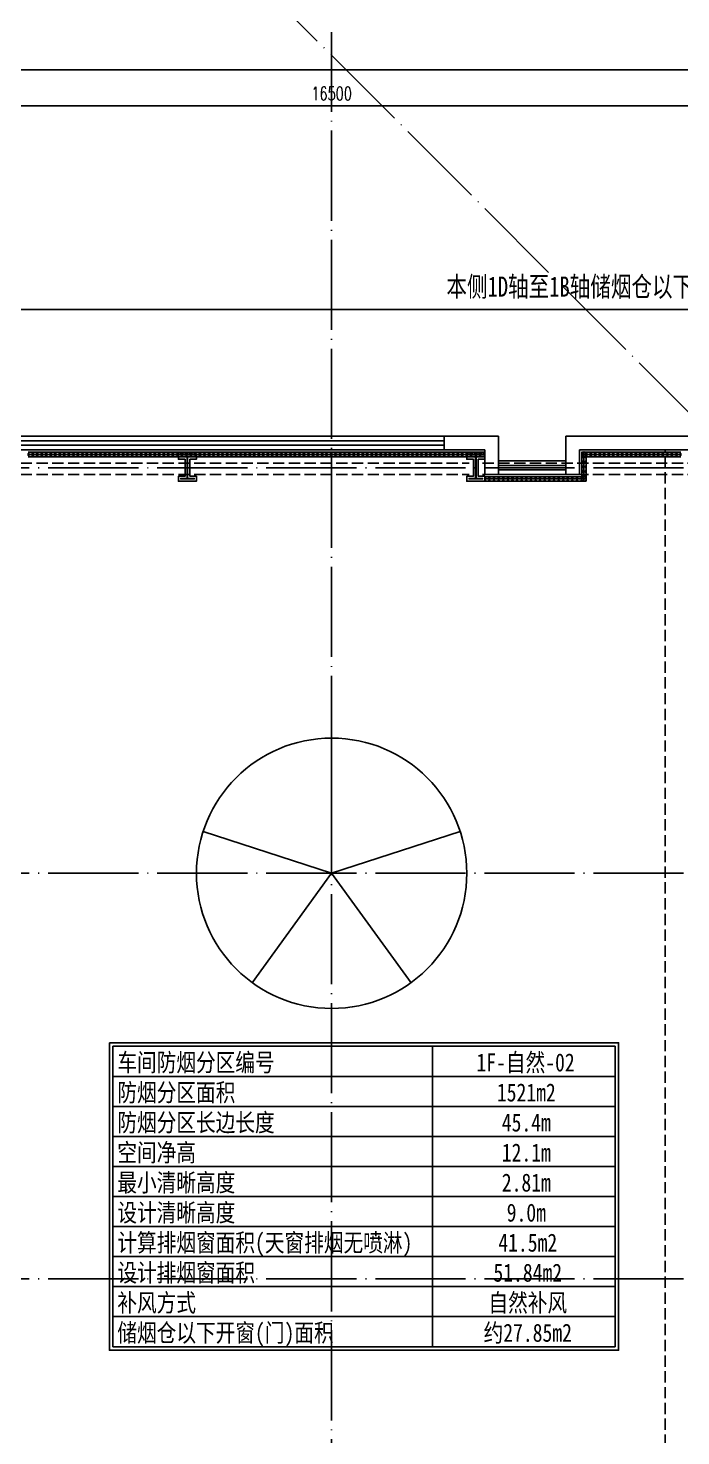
# Model space of a CAD drawing. Extents: x -555607 to 460190, y 498714 to 1664455.
# Drawn here: x -175939 to -161454, y 810337 to 841574 of the extents above; entities that cross this region are included whole.
import ezdxf
from ezdxf.enums import TextEntityAlignment as Align

# ---------------------------------------------------------------- set-up
doc = ezdxf.new("R2010")
doc.units = 0
doc.header["$LTSCALE"] = 1000
doc.header["$MEASUREMENT"] = 0
doc.linetypes.add('DASH', pattern=[0.35, 0.25, -0.1])
doc.linetypes.add('DOTE', pattern=[2.42, 2, -0.2, 0.02, -0.2])
doc.layers.get('Defpoints').update_dxf_attribs({"color": 210})
for name, color, linetype in [('A-AXIS-D', 1, 'Continuous'), ('A-AXIS-DOTE', 14, 'DOTE'), ('A-AXIS-DP', 126, 'Continuous'), ('A-HATCH-2', 251, 'Continuous'), ('A-HRAIL', 250, 'Continuous'), ('A-LIN-V', 9, 'Continuous'), ('A-SFCE', 30, 'Continuous'), ('AS-WALL', 40, 'Continuous'), ('TH_DIM', 3, 'Continuous'), ('WINDOW', 8, 'Continuous'), ('建-窗', 8, 'Continuous'), ('暖通', 7, 'Continuous')]:
    doc.layers.add(name, color=color, linetype=linetype)
doc.styles.add('-黑体', font='simhei.ttf', dxfattribs={"width": 0.8})
doc.styles.add('_TCH_DIM_T3', font='SIMPLEX', dxfattribs={"width": 0.705882, "bigfont": 'GBCBIG'})
doc.styles.add('图框宋体', font='', dxfattribs={"width": 0.75})
doc.styles.get('图框宋体').set_extended_font_data('SimSun')
doc.dimstyles.new('_TCH_ARCH&&100', dxfattribs={"dimtxt": 297.5, "dimasz": 100, "dimexe": 100, "dimexo": 100, "dimgap": 126.25, "dimtad": 1, "dimdec": 0, "dimzin": 0, "dimdsep": 46, "dimtxsty": '_TCH_DIM_T3', "dimblk": 'ARCHTICK', "dimcen": 0.09, "dimclrt": 7, "dimazin": 2, "dimtfac": 1, "dimtdec": 0, "dimtix": 1, "dimtmove": 2, "dimatfit": 3, "dimfxl": 100, "dimtolj": 1, "dimtzin": 0, "dimarcsym": 0})
doc.dimstyles.new('_TCH_ARCH&&150', dxfattribs={"dimtxt": 446.25, "dimasz": 150, "dimexe": 375, "dimexo": 450, "dimgap": 150, "dimtad": 1, "dimdec": 0, "dimzin": 0, "dimdsep": 46, "dimtxsty": '_TCH_DIM_T3', "dimblk": 'ARCHTICK', "dimcen": 0.09, "dimclrt": 7, "dimazin": 2, "dimtfac": 1, "dimtdec": 0, "dimtix": 1, "dimtmove": 2, "dimatfit": 3, "dimfxl": 1, "dimtolj": 1, "dimtzin": 0, "dimarcsym": 0})

# ---------------------------------------------------------------- blocks, each defined once
blk = doc.blocks.new('et4564')
at = {"layer": 'AS-WALL'}
for p, q in [((3700, 250), (3400, 250)), ((3400, 250), (3400, -300)), ((3700, -50), (3700, 250)), ((5500, 250), (5200, 250)), ((5200, 250), (5200, -50)), ((5500, 250), (5500, -300)), ((3400, -300), (2500, -300)), ((2500, -600), (2500, -300)), ((3700, -50), (3700, -600)), ((5200, -50), (5200, -600)), ((8250, -300), (5500, -300)), ((8250, -600), (8250, -300)), ((3700, -600), (2500, -600)), ((8250, -600), (5200, -600))]:
    blk.add_line(p, q, dxfattribs=at)
at = {"layer": 'WINDOW'}
for p, q in [((5200, 250), (3700, 250)), ((5200, 150), (3700, 150)), ((5200, 50), (3700, 50)), ((5200, -50), (3700, -50))]:
    blk.add_line(p, q, dxfattribs=at)
blk = doc.blocks.new('w4324324')
at = {"layer": 'A-HATCH-2', "color": 250}
for q in [(-1694760, 686605), (-1697614, 684532), (-1691907, 684532), (-1696524, 681178), (-1692997, 681178)]:
    blk.add_line((-1694760, 683605), q, dxfattribs=at)
blk.add_circle((-1694760, 683605), 3000, dxfattribs=at)
blk = doc.blocks.new('w423432')
at = {"layer": 'A-LIN-V'}
blk.add_blockref('w4324324', (0, 0), dxfattribs=at)
blk = doc.blocks.new('342343243')
at = {"layer": 'A-AXIS-DP', "color": 5}
blk.add_lwpolyline([(-155704, 832070), (-155404, 832070), (-155404, 832058), (-155550, 832058), (-155550, 831582), (-155404, 831582), (-155404, 831570), (-155704, 831570), (-155704, 831582), (-155558, 831582), (-155558, 832058), (-155704, 832058), (-155704, 832070)], close=True, dxfattribs=at)
at = {"layer": 'A-HATCH-2'}
blk.add_lwpolyline([(-155754, 832120), (-155354, 832120), (-155354, 832008), (-155500, 832008), (-155500, 831632), (-155354, 831632), (-155354, 831520), (-155754, 831520), (-155754, 831632), (-155608, 831632), (-155608, 832008), (-155754, 832008)], close=True, dxfattribs=at)
blk = doc.blocks.new('_ArchTick')
at = {"color": 0, "linetype": 'ByBlock', "const_width": 0.4}
blk.add_lwpolyline([(-0.5, -0.5), (0.5, 0.5)], dxfattribs=at)
blk = doc.blocks.new('*D172')
at = {"layer": 'A-AXIS-D', "color": 0, "lineweight": -2, "transparency": 16777216}
for p, q in [((-254554, 839140), (-254554, 840747)), ((-254554, 840647), (-128054, 840647)), ((-128054, 839140), (-128054, 840747))]:
    blk.add_line(p, q, dxfattribs=at)
at = {"layer": 'Defpoints', "color": 0, "transparency": 16777216}
for p in [(-128054, 840647), (-254554, 839040), (-128054, 839040)]:
    blk.add_point(p, dxfattribs=at)
at = {"layer": 'A-AXIS-D', "color": 0, "lineweight": -2, "transparency": 16777216, "xscale": 100, "yscale": 100, "zscale": 100, "rotation": 180}
blk.add_blockref('_ArchTick', (-254554, 840647), dxfattribs=at)
at = {"layer": 'A-AXIS-D', "color": 0, "lineweight": -2, "transparency": 16777216, "xscale": 100, "yscale": 100, "zscale": 100}
blk.add_blockref('_ArchTick', (-128054, 840647), dxfattribs=at)
at = {"layer": 'A-AXIS-D', "color": 7, "transparency": 16777216, "insert": (-191304, 840922), "char_height": 297.5, "attachment_point": 5, "style": '_TCH_DIM_T3'}
blk.add_mtext('\\A1;126500', dxfattribs=at)
blk = doc.blocks.new('*D277')
at = {"layer": 'A-AXIS-D', "color": 0, "lineweight": -2, "transparency": 16777216}
for p, q in [((-177454, 839040), (-177454, 839947)), ((-177454, 839847), (-160954, 839847)), ((-160954, 839040), (-160954, 839947))]:
    blk.add_line(p, q, dxfattribs=at)
at = {"layer": 'Defpoints', "color": 0, "transparency": 16777216}
for p in [(-160954, 839847), (-177454, 838940), (-160954, 838940)]:
    blk.add_point(p, dxfattribs=at)
at = {"layer": 'A-AXIS-D', "color": 0, "lineweight": -2, "transparency": 16777216, "xscale": 100, "yscale": 100, "zscale": 100, "rotation": 180}
blk.add_blockref('_ArchTick', (-177454, 839847), dxfattribs=at)
at = {"layer": 'A-AXIS-D', "color": 0, "lineweight": -2, "transparency": 16777216, "xscale": 100, "yscale": 100, "zscale": 100}
blk.add_blockref('_ArchTick', (-160954, 839847), dxfattribs=at)
at = {"layer": 'A-AXIS-D', "color": 7, "transparency": 16777216, "insert": (-169204, 840122), "char_height": 297.5, "attachment_point": 5, "style": '_TCH_DIM_T3'}
blk.add_mtext('\\A1;16500', dxfattribs=at)
blk = doc.blocks.new('WINDOW2DLIB$DYNSTYLE$00000005')
at = {"color": 0}
for points in [[(-0.5, 0.5), (-0.5, -0.5)], [(-0.5, 0.5), (0.5, 0.5)], [(0.5, -0.5), (0.5, 0.5)], [(0.5, 0.1667), (-0.5, 0.1667)], [(0.5, -0.1667), (-0.5, -0.1667)], [(-0.5, -0.5), (0.5, -0.5)]]:
    blk.add_lwpolyline(points, dxfattribs=at)
blk = doc.blocks.new('99平面图例外参$0$$LinePat$圆环')
for points in [[(0, 150), (300, 150)], [(0, 0), (300, 0)], [(0, -150), (300, -150)]]:
    blk.add_lwpolyline(points)
at = {"color": 0}
blk.add_circle((150, 0), 150, dxfattribs=at)
blk = doc.blocks.new('*D607')
at = {"layer": 'Defpoints', "color": 0, "transparency": 16777216}
for p in [(-144454, 835332), (-177454, 832930), (-144454, 832930)]:
    blk.add_point(p, dxfattribs=at)
at = {"layer": 'TH_DIM', "color": 0, "lineweight": -2, "transparency": 16777216}
for p, q in [((-177454, 833380), (-177454, 835707)), ((-144454, 833380), (-144454, 835707)), ((-177454, 835332), (-144454, 835332))]:
    blk.add_line(p, q, dxfattribs=at)
at = {"layer": 'TH_DIM', "color": 0, "lineweight": -2, "transparency": 16777216, "xscale": 150, "yscale": 150, "zscale": 150, "rotation": 180}
blk.add_blockref('_ArchTick', (-177454, 835332), dxfattribs=at)
at = {"layer": 'TH_DIM', "color": 0, "lineweight": -2, "transparency": 16777216, "xscale": 150, "yscale": 150, "zscale": 150}
blk.add_blockref('_ArchTick', (-144454, 835332), dxfattribs=at)
at = {"layer": 'TH_DIM', "color": 7, "transparency": 16777216, "insert": (-160954, 835780), "char_height": 446.25, "attachment_point": 5, "style": '图框宋体'}
blk.add_mtext('\\A1;本侧1D轴至1B轴储烟仓以下开窗(门)面积共计:12.36平方', dxfattribs=at)

msp = doc.modelspace()

# ---------------------------------------------------------------- linework, layer by layer
at = {"layer": 'A-AXIS-DOTE', "color": 250}
for p, q in [((-143854.2, 815620), (-173854.2, 845620)), ((-169204.2, 735660), (-169204.2, 841482.3)), ((-144454.2, 831820), (-262046.4, 831820)), ((-144454.2, 822820), (-262046.4, 822820)), ((-144454.2, 813820), (-262046.4, 813820))]:
    msp.add_line(p, q, dxfattribs=at)
at = {"layer": 'A-HATCH-2', "color": 250, "linetype": 'DASH'}
msp.add_line((-161804.2, 741520), (-161804.2, 832220), dxfattribs=at)
at = {"layer": 'A-SFCE', "color": 250, "linetype": 'DASH'}
for p, q in [((-177154.2, 831920), (-166154.2, 831920)), ((-165854.2, 831920), (-161254.2, 831920)), ((-177154.2, 831670), (-166154.2, 831670)), ((-165854.2, 831670), (-161254.2, 831670))]:
    msp.add_line(p, q, dxfattribs=at)
at = {"layer": 'AS-WALL'}
msp.add_line((-166704.2, 832220), (-166704.2, 832520), dxfattribs=at)
at = {"layer": '暖通'}
for p, q in [((-166963.6, 818981.4), (-166963.6, 812316.1)), ((-174056.9, 818314.8), (-162914.8, 818314.8)), ((-174056.9, 817648.3), (-162914.8, 817648.3)), ((-174056.9, 816981.8), (-162914.8, 816981.8)), ((-174056.9, 816315.3), (-162914.8, 816315.3)), ((-174056.9, 815648.7), (-162914.8, 815648.7)), ((-174056.9, 814982.2), (-162914.8, 814982.2)), ((-174056.9, 814315.7), (-162914.8, 814315.7)), ((-174056.9, 813649.2), (-162914.8, 813649.2)), ((-174056.9, 812982.7), (-162914.8, 812982.7)), ((-174056.9, 812316.1), (-162914.8, 812316.1)), ((-174056.9, 812316.1), (-162914.8, 812316.1))]:
    msp.add_line(p, q, dxfattribs=at)
for points in [[(-174136.9, 819061.4), (-162834.8, 819061.4), (-162834.8, 812236.1), (-174136.9, 812236.1)], [(-174056.9, 818981.4), (-162914.8, 818981.4), (-162914.8, 812316.1), (-174056.9, 812316.1)]]:
    msp.add_lwpolyline(points, close=True, dxfattribs=at)

# ---------------------------------------------------------------- block references
at = {"xscale": -1, "rotation": 180}
msp.add_blockref('et4564', (-169204.2, 831920), dxfattribs=at)
at = {"layer": 'A-AXIS-DP', "color": 250, "xscale": -1}
msp.add_blockref('342343243', (-327958.4, 0), dxfattribs=at)
at = {"layer": 'A-AXIS-DP', "color": 250}
msp.add_blockref('342343243', (-10450, 0), dxfattribs=at)
at = {"layer": 'A-HRAIL', "color": 250, "yscale": 0.3333333333111111, "zscale": 0.3333333333111111}
for p, xscale in [((-175839.1, 832114), -0.3344988349509453), ((-175738.8, 832114), -0.3344988349509453), ((-175638.5, 832114), -0.3344988349509453), ((-175538.1, 832114), -0.3344988349509453), ((-175437.8, 832114), -0.3344988349509453), ((-175337.4, 832114), -0.3344988349509453), ((-175237.1, 832114), -0.3344988349509453), ((-175136.7, 832114), -0.3344988349509453), ((-175036.4, 832114), -0.3344988349509453), ((-174936, 832114), -0.3344988349509453), ((-174835.7, 832114), -0.3344988349509453), ((-174735.3, 832114), -0.3344988349509453), ((-174635, 832114), -0.3344988349509453), ((-174534.6, 832114), -0.3344988349509453), ((-174434.3, 832114), -0.3344988349509453), ((-174333.9, 832114), -0.3344988349509453), ((-174233.6, 832114), -0.3344988349509453), ((-174133.2, 832114), -0.3344988349509453), ((-174032.9, 832114), -0.3344988349509453), ((-173932.5, 832114), -0.3344988349509453), ((-173832.2, 832114), -0.3344988349509453), ((-173731.8, 832114), -0.3344988349509453), ((-173631.5, 832114), -0.3344988349509453), ((-173531.1, 832114), -0.3344988349509453), ((-173430.8, 832114), -0.3344988349509453), ((-173330.4, 832114), -0.3344988349509453), ((-173230.1, 832114), -0.3344988349509453), ((-173129.7, 832114), -0.3344988349509453), ((-173029.4, 832114), -0.3344988349509453), ((-172929, 832114), -0.3344988349509453), ((-172828.7, 832114), -0.3344988349509453), ((-172728.3, 832114), -0.3344988349509453), ((-172628, 832114), -0.3344988349509453), ((-172527.6, 832114), -0.3344988349509453), ((-172427.3, 832114), -0.3344988349509453), ((-172326.9, 832114), -0.3344988349509453), ((-172226.6, 832114), -0.3344988349509453), ((-172126.2, 832114), -0.3344988349509453), ((-172025.9, 832114), -0.3344988349509453), ((-171925.5, 832114), -0.3344988349509453), ((-171825.2, 832114), -0.3344988349509453), ((-171724.8, 832114), -0.3344988349509453), ((-171624.5, 832114), -0.3344988349509453), ((-171524.1, 832114), -0.3344988349509453), ((-171423.8, 832114), -0.3344988349509453), ((-171323.4, 832114), -0.3344988349509453), ((-171223.1, 832114), -0.3344988349509453), ((-171122.7, 832114), -0.3344988349509453), ((-171022.4, 832114), -0.3344988349509453), ((-170922, 832114), -0.3344988349509453), ((-170821.7, 832114), -0.3344988349509453), ((-170721.3, 832114), -0.3344988349509453), ((-170621, 832114), -0.3344988349509453), ((-170520.6, 832114), -0.3344988349509453), ((-170420.3, 832114), -0.3344988349509453), ((-170319.9, 832114), -0.3344988349509453), ((-170219.6, 832114), -0.3344988349509453), ((-170119.2, 832114), -0.3344988349509453), ((-170018.9, 832114), -0.3344988349509453), ((-169918.5, 832114), -0.3344988349509453), ((-169818.2, 832114), -0.3344988349509453), ((-169717.8, 832114), -0.3344988349509453), ((-169617.5, 832114), -0.3344988349509453), ((-169517.1, 832114), -0.3344988349509453), ((-169416.8, 832114), -0.3344988349509453), ((-169316.4, 832114), -0.3344988349509453), ((-169216.1, 832114), -0.3344988349509453), ((-169115.7, 832114), -0.3344988349509453), ((-169015.4, 832114), -0.3344988349509453), ((-168915, 832114), -0.3344988349509453), ((-168814.7, 832114), -0.3344988349509453), ((-168714.3, 832114), -0.3344988349509453), ((-168614, 832114), -0.3344988349509453), ((-168513.6, 832114), -0.3344988349509453), ((-168413.3, 832114), -0.3344988349509453), ((-168312.9, 832114), -0.3344988349509453), ((-168212.6, 832114), -0.3344988349509453), ((-168112.2, 832114), -0.3344988349509453), ((-168011.9, 832114), -0.3344988349509453), ((-167911.5, 832114), -0.3344988349509453), ((-167811.2, 832114), -0.3344988349509453), ((-167710.8, 832114), -0.3344988349509453), ((-167610.5, 832114), -0.3344988349509453), ((-167510.1, 832114), -0.3344988349509453), ((-167409.8, 832114), -0.3344988349509453), ((-167309.4, 832114), -0.3344988349509453), ((-167209.1, 832114), -0.3344988349509453), ((-167108.7, 832114), -0.3344988349509453), ((-167008.4, 832114), -0.3344988349509453), ((-166908, 832114), -0.3344988349509453), ((-166807.7, 832114), -0.3344988349509453), ((-166707.3, 832114), -0.3344988349509453), ((-166607, 832114), -0.3344988349509453), ((-166506.6, 832114), -0.3344988349509453), ((-166406.3, 832114), -0.3344988349509453), ((-166305.9, 832114), -0.3344988349509453), ((-166205.6, 832114), -0.3344988349509453), ((-166105.2, 832114), -0.3344988349509453), ((-166004.9, 832114), -0.3344988349509453), ((-165904.5, 832114), -0.3344988349509453), ((-165804.2, 832114), -0.3344988349509453), ((-163554.2, 832114), -0.3333333333486515), ((-163454.2, 832114), -0.3333333333486515), ((-163354.2, 832114), -0.3333333333486515), ((-163254.2, 832114), -0.3333333333486515), ((-163154.2, 832114), -0.3333333333486515), ((-163054.2, 832114), -0.3333333333486515), ((-162954.2, 832114), -0.3333333333486515), ((-162854.2, 832114), -0.3333333333486515), ((-162754.2, 832114), -0.3333333333486515), ((-162654.2, 832114), -0.3333333333486515), ((-162554.2, 832114), -0.3333333333486515), ((-162454.2, 832114), -0.3333333333486515), ((-162354.2, 832114), -0.3333333333486515), ((-162254.2, 832114), -0.3333333333486515), ((-162154.2, 832114), -0.3333333333486515), ((-162054.2, 832114), -0.3333333333486515), ((-161954.2, 832114), -0.3333333333486515), ((-161854.2, 832114), -0.3333333333486515), ((-161754.2, 832114), -0.3333333333486515), ((-161654.2, 832114), -0.3333333333486515), ((-161554.2, 832114), -0.3333333333486515), ((-161454.2, 832114), -0.3333333333486515), ((-165701.9, 831570), -0.3409090911212536), ((-165599.6, 831570), -0.3409090911212536), ((-165497.4, 831570), -0.3409090911212536), ((-165395.1, 831570), -0.3409090911212536), ((-165292.8, 831570), -0.3409090911212536), ((-165190.5, 831570), -0.3409090911212536), ((-165088.3, 831570), -0.3409090911212536), ((-164986, 831570), -0.3409090911212536), ((-164883.7, 831570), -0.3409090911212536), ((-164781.5, 831570), -0.3409090911212536), ((-164679.2, 831570), -0.3409090911212536), ((-164576.9, 831570), -0.3409090911212536), ((-164474.6, 831570), -0.3409090911212536), ((-164372.4, 831570), -0.3409090911212536), ((-164270.1, 831570), -0.3409090911212536), ((-164167.8, 831570), -0.3409090911212536), ((-164065.5, 831570), -0.3409090911212536), ((-163963.3, 831570), -0.3409090911212536), ((-163861, 831570), -0.3409090911212536), ((-163758.7, 831570), -0.3409090911212536), ((-163656.5, 831570), -0.3409090911212536), ((-163554.2, 831570), -0.3409090911212536)]:
    msp.add_blockref('99平面图例外参$0$$LinePat$圆环', p, dxfattribs=dict(at, xscale=xscale))
at = {"layer": 'A-HRAIL', "color": 250, "xscale": -0.3611111226889233, "yscale": 0.3333333333111111, "zscale": 0.3333333333111111, "rotation": 270}
for p in [(-163604.2, 832061.7), (-163604.2, 831953.3), (-163604.2, 831845), (-163604.2, 831736.7), (-163604.2, 831628.3), (-163604.2, 831520)]:
    msp.add_blockref('99平面图例外参$0$$LinePat$圆环', p, dxfattribs=at)
at = {"layer": 'A-LIN-V', "color": 250}
msp.add_blockref('w423432', (1525556.2, 139215), dxfattribs=at)
at = {"layer": '建-窗', "xscale": -12600, "yscale": 300, "zscale": 300, "rotation": 359.9999999999947}
msp.add_blockref('WINDOW2DLIB$DYNSTYLE$00000005', (-173004.2, 832370), dxfattribs=at)

# ---------------------------------------------------------------- texts
at = {"layer": '暖通', "style": '-黑体', "width": 0.8}
for s, p in [('车间防烟分区编号', (-173960.2, 818423.9)), ('防烟分区面积', (-173960.2, 817757.4)), ('防烟分区长边长度', (-173960.2, 817090.9)), ('空间净高', (-173960.2, 816424.4)), ('最小清晰高度', (-173960.2, 815757.8)), ('设计清晰高度', (-173960.2, 815091.3)), ('计算排烟窗面积(天窗排烟无喷淋)', (-173960.2, 814424.8)), ('设计排烟窗面积', (-173960.2, 813758.3)), ('补风方式', (-173960.2, 813091.8)), ('储烟仓以下开窗(门)面积', (-173960.2, 812425.2))]:
    msp.add_text(s, height=400, dxfattribs=at).set_placement(p)
for s, p in [('1F-自然-02', (-164900, 818423.9)), ('12.1m', (-164883.4, 816424.4)), ('2.81m', (-164883.4, 815757.8)), ('9.0m', (-164883.4, 815091.3)), ('41.5m2', (-164851.8, 814424.8)), ('自然补风', (-164851.8, 813091.8))]:
    msp.add_text(s, height=400, dxfattribs=at).set_placement(p, align=Align.CENTER)
at = {"layer": '暖通', "color": 6, "style": '-黑体', "width": 0.8}
for s, p in [('1521m2', (-164883.4, 817757.4)), ('45.4m', (-164883.4, 817090.9)), ('51.84m2', (-164851.8, 813758.3)), ('约27.85m2', (-164851.8, 812425.2))]:
    msp.add_text(s, height=400, dxfattribs=at).set_placement(p, align=Align.CENTER)

# ---------------------------------------------------------------- dimensions: what is measured, and where the dimension line sits
at = {"layer": 'A-AXIS-D'}
for base, p1, p2, text, picture, middle in [((-128054.2, 840646.7), (-254554.2, 839040), (-128054.2, 839040), '126500', '*D172', (-191304.2, 840921.7)), ((-160954.2, 839846.7), (-177454.2, 838940), (-160954.2, 838940), '16500', '*D277', (-169204.2, 840121.7))]:
    dim = msp.add_linear_dim(base=base, p1=p1, p2=p2, angle=0, text=text, dimstyle='_TCH_ARCH&&100', override={"dimgap": 0}, dxfattribs=at)
    dim.commit()
    dim.dimension.update_dxf_attribs({"geometry": picture, "text_midpoint": middle, "dimtype": 129})
at = {"layer": 'TH_DIM', "color": 7}
dim = msp.add_aligned_dim(p1=(-177454.2, 832930), p2=(-144454.2, 832930), distance=2402, text='本侧1D轴至1B轴储烟仓以下开窗(门)面积共计:12.36平方', dimstyle='_TCH_ARCH&&150', override={"dimtxsty": '图框宋体'}, dxfattribs=at)
dim.commit()
dim.dimension.update_dxf_attribs({"geometry": '*D607', "text_midpoint": (-160954.2, 835779.9)})

doc.saveas('drawing.dxf')
